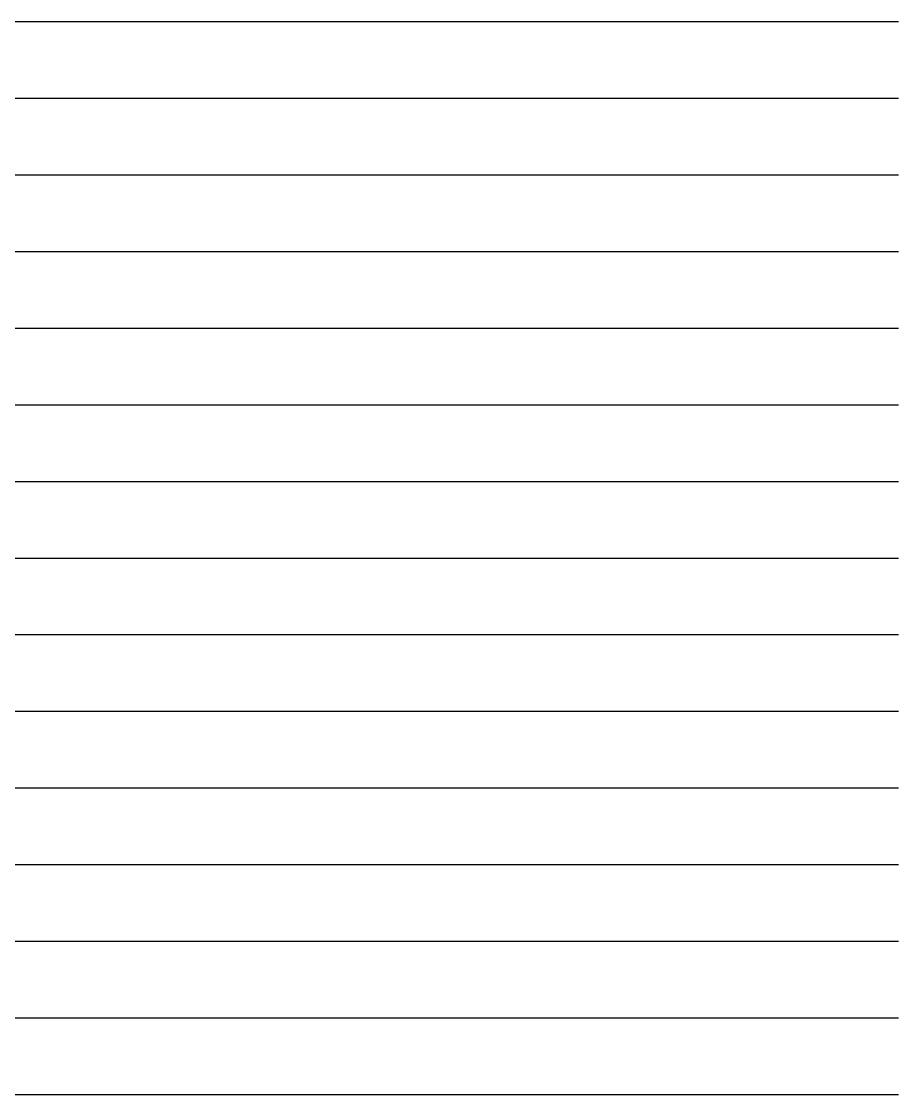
# Model space of a CAD drawing. Header units: inches. Extents: x -8940 to 26362, y -28010 to 990.
# Drawn here: x 14923 to 26362, y -28010 to -14010 of the extents above; entities that cross this region are included whole.
import ezdxf

# ---------------------------------------------------------------- set-up
doc = ezdxf.new("R2010")
doc.units = ezdxf.units.IN
doc.header["$MEASUREMENT"] = 0
doc.layers.add('Construction Line', color=10, linetype='Continuous')

msp = doc.modelspace()

# ---------------------------------------------------------------- linework, layer by layer
at = {"layer": 'Construction Line'}
for p, q in [((3488.823672, -14009.975057), (26362.295749, -14009.975057)), ((3488.823672, -15009.975057), (26362.295749, -15009.975057)), ((3488.823672, -16009.975057), (26362.295749, -16009.975057)), ((3488.823672, -17009.975057), (26362.295749, -17009.975057)), ((3488.823672, -18009.975057), (26362.295749, -18009.975057)), ((3488.823672, -19009.975057), (26362.295749, -19009.975057)), ((3488.823672, -20009.975057), (26362.295749, -20009.975057)), ((3488.823672, -21009.975057), (26362.295749, -21009.975057)), ((3488.823672, -22009.975057), (26362.295749, -22009.975057)), ((3488.823672, -23009.975057), (26362.295749, -23009.975057)), ((3488.823672, -24009.975057), (26362.295749, -24009.975057)), ((3488.823672, -25009.975057), (26362.295749, -25009.975057)), ((3488.823672, -26009.975057), (26362.295749, -26009.975057)), ((3488.823672, -27009.975057), (26362.295749, -27009.975057)), ((3488.823672, -28009.975057), (26362.295749, -28009.975057))]:
    msp.add_line(p, q, dxfattribs=at)

doc.saveas('drawing.dxf')
